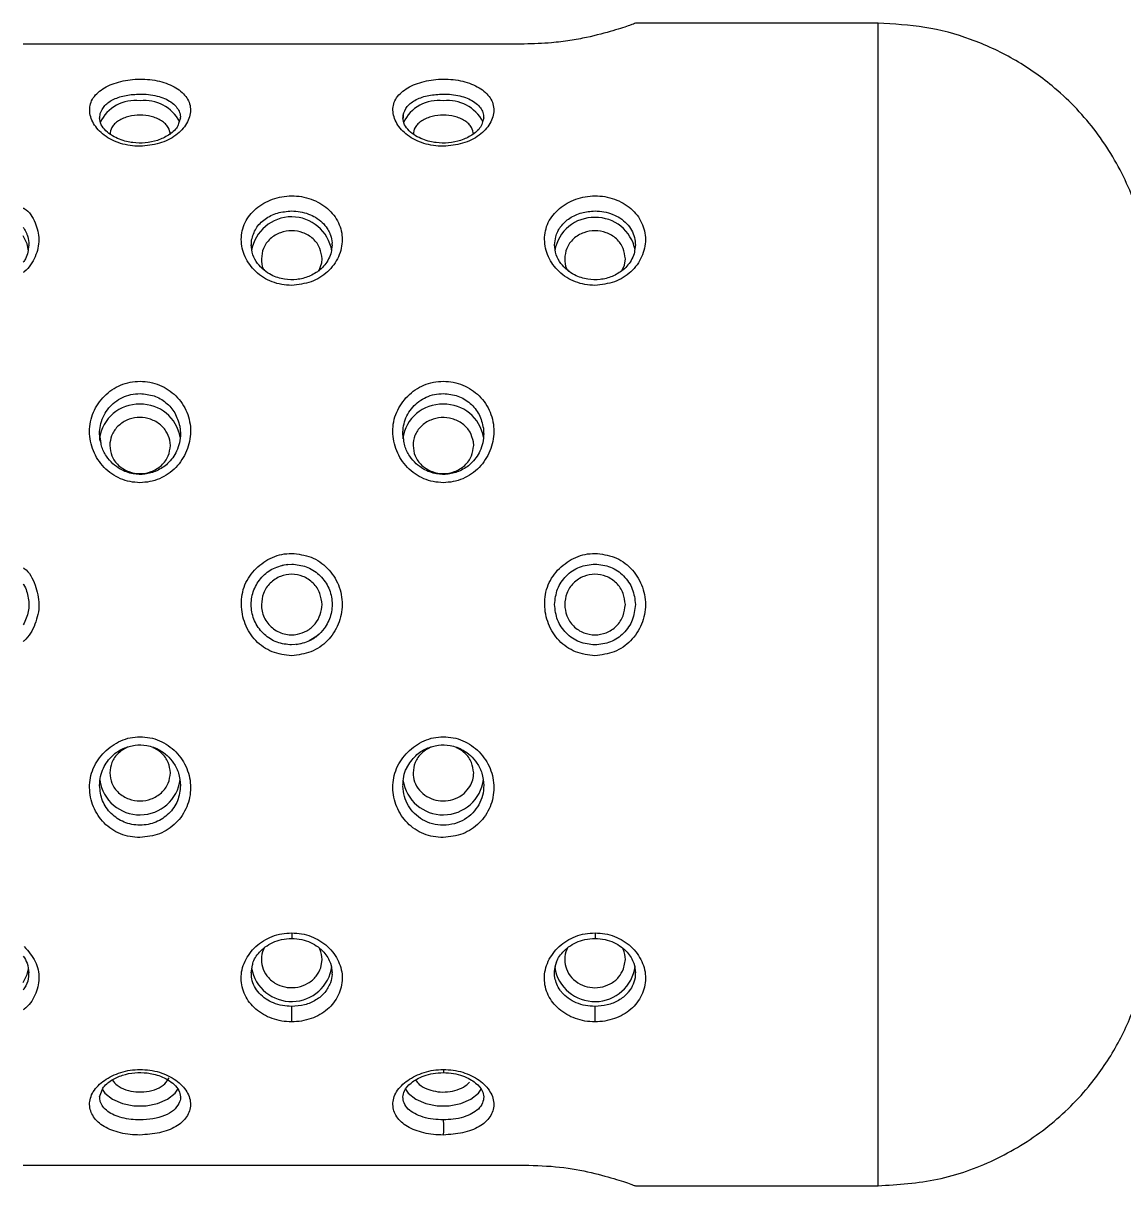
# Model space of a CAD drawing. Header units: centimetres. Extents: x 470464 to 524273, y 49611 to 59074.
# Drawn here: x 509771.47 to 509782.35, y 50212.72 to 50224.22 of the extents above; entities that cross this region are included whole.
import ezdxf

# ---------------------------------------------------------------- set-up
doc = ezdxf.new("R2010")
doc.units = ezdxf.units.CM
doc.header["$MEASUREMENT"] = 0
doc.layers.add('vinç', color=7, linetype='Continuous')

# ---------------------------------------------------------------- blocks, each defined once
blk = doc.blocks.new('TDTRSEUTHSEJTDD')
at = {"color": 2, "linetype": 'Continuous', "lineweight": 25}
for p, q in [((432075.929, 69388.124), (432073.529, 69388.124)), ((432072.429, 69387.918), (432067.474, 69387.918)), ((432068.23, 69387.184), (432068.234, 69387.23)), ((432071.231, 69387.183), (432071.231, 69387.214)), ((432071.231, 69387.214), (432071.231, 69387.187)), ((432069.029, 69387.187), (432069.013, 69387.143)), ((432072.029, 69387.187), (432072.015, 69387.149)), ((432069.73, 69385.925), (432069.732, 69385.98)), ((432072.729, 69385.932), (432072.74, 69386.012)), ((432067.529, 69385.932), (432067.523, 69385.89)), ((432070.529, 69385.932), (432070.523, 69385.888)), ((432073.529, 69385.932), (432073.521, 69385.873)), ((432070.396, 69385.673), (432070.426, 69385.755)), ((432070.426, 69385.755), (432070.429, 69385.794)), ((432073.394, 69385.675), (432073.42, 69385.73)), ((432073.42, 69385.73), (432073.429, 69385.794)), ((432069.022, 69384.139), (432069.028, 69384.064)), ((432072.025, 69384.118), (432072.027, 69384.062)), ((432068.24, 69383.994), (432068.229, 69384.065)), ((432068.929, 69383.947), (432068.923, 69383.998)), ((432071.238, 69384.005), (432071.229, 69384.065)), ((432071.929, 69383.947), (432071.926, 69383.983)), ((432070.054, 69382.767), (432070.129, 69382.774)), ((432070.528, 69382.397), (432070.529, 69382.374)), ((432070.203, 69381.981), (432070.128, 69381.974)), ((432070.242, 69381.99), (432070.173, 69381.976)), ((432070.416, 69378.781), (432070.429, 69378.861)), ((432072.729, 69378.729), (432072.743, 69378.815)), ((432073.411, 69378.769), (432073.429, 69378.861)), ((432069.729, 69378.729), (432069.742, 69378.807)), ((432068.229, 69377.504), (432068.248, 69377.554)), ((432067.474, 69376.829), (432072.429, 69376.829)), ((432073.529, 69376.624), (432075.929, 69376.624))]:
    blk.add_line(p, q, dxfattribs=at)
at = {"color": 2, "linetype": 'Continuous', "lineweight": 25, "flags": 128}
for points in [[(432067.526, 69385.874), (432067.511, 69385.942), (432067.474, 69386.02)], [(432070.03, 69382.761), (432070.039, 69382.764), (432070.091, 69382.772)], [(432070.398, 69382.078), (432070.378, 69382.061), (432070.301, 69382.013)], [(432067.474, 69378.635), (432067.511, 69378.713), (432067.525, 69378.771)], [(432068.253, 69377.58), (432068.282, 69377.539), (432068.356, 69377.479), (432068.455, 69377.436), (432068.569, 69377.413), (432068.688, 69377.413), (432068.802, 69377.436), (432068.901, 69377.479), (432068.975, 69377.539), (432069.004, 69377.579)], [(432071.253, 69377.579), (432071.282, 69377.539), (432071.356, 69377.479), (432071.455, 69377.436), (432071.569, 69377.413), (432071.688, 69377.413), (432071.802, 69377.436), (432071.901, 69377.479), (432071.975, 69377.539), (432072.003, 69377.578)]]:
    blk.add_lwpolyline(points, dxfattribs=at)
at = {"color": 2, "linetype": 'Continuous', "lineweight": 25}
for centre, radius, start, end in [((432068.575, 69386.986), 0.374, 81.7712, 155.8384), ((432068.673, 69386.965), 0.394, 28.0175, 96.478), ((432071.575, 69386.986), 0.374, 81.7712, 155.8384), ((432071.673, 69386.965), 0.394, 28.0175, 96.478), ((432070.128, 69385.806), 0.403, 9.4704, 170.2375), ((432073.115, 69385.814), 0.388, 87.9681, 170.8425), ((432073.14, 69385.811), 0.391, 10.4186, 91.7131), ((432068.614, 69383.967), 0.388, 87.9126, 172.7943), ((432068.64, 69383.964), 0.391, 9.4125, 91.7386), ((432071.614, 69383.967), 0.388, 87.9126, 172.7943), ((432071.64, 69383.964), 0.391, 9.4125, 91.7386), ((432068.628, 69380.696), 0.403, 188.7174, 352.2645), ((432071.628, 69380.696), 0.403, 188.7174, 352.2645), ((432070.128, 69378.849), 0.403, 190.282, 352.2147), ((432073.128, 69378.849), 0.403, 189.4054, 352.2424)]:
    blk.add_arc(centre, radius, start, end, dxfattribs=at)
for points, knots in [([(432073.529, 69388.124), (432073.517, 69388.119), (432073.494, 69388.111), (432073.318, 69388.051), (432073.099, 69387.992), (432072.881, 69387.952), (432072.676, 69387.925), (432072.52, 69387.921), (432072.429, 69387.918)], [0, 0, 0, 0, 0.20519, 0.410086, 0.622668, 0.731248, 0.843221, 1, 1, 1, 1]), ([(432075.929, 69376.624), (432075.929, 69376.628), (432075.929, 69376.637), (432075.929, 69376.714), (432075.929, 69376.84), (432075.929, 69377.023), (432075.929, 69377.263), (432075.929, 69377.559), (432075.929, 69377.909), (432075.929, 69378.354), (432075.929, 69378.904), (432075.929, 69379.56), (432075.929, 69380.253), (432075.929, 69380.964), (432075.929, 69381.672), (432075.929, 69382.374), (432075.929, 69383.075), (432075.929, 69383.784), (432075.929, 69384.495), (432075.929, 69385.188), (432075.929, 69385.843), (432075.929, 69386.393), (432075.929, 69386.839), (432075.929, 69387.188), (432075.929, 69387.484), (432075.929, 69387.724), (432075.929, 69387.908), (432075.929, 69388.034), (432075.929, 69388.11), (432075.929, 69388.119), (432075.929, 69388.124)], [0, 0, 0, 0, 0.023882, 0.048754, 0.074753, 0.102007, 0.130607, 0.160594, 0.19194, 0.224542, 0.269635, 0.316046, 0.363045, 0.409853, 0.455721, 0.5, 0.544279, 0.590147, 0.636955, 0.683954, 0.730365, 0.775458, 0.80806, 0.839406, 0.869393, 0.897993, 0.925247, 0.951246, 0.976118, 1, 1, 1, 1]), ([(432078.629, 69385.424), (432078.616, 69385.622), (432078.591, 69386.017), (432078.39, 69386.583), (432078.08, 69387.092), (432077.693, 69387.49), (432077.273, 69387.781), (432076.848, 69387.976), (432076.395, 69388.1), (432076.084, 69388.116), (432075.929, 69388.124)], [0, 0, 0, 0, 0.139952, 0.279905, 0.419857, 0.55981, 0.669857, 0.779905, 0.889952, 1, 1, 1, 1]), ([(432068.628, 69386.907), (432068.595, 69386.908), (432068.53, 69386.911), (432068.435, 69386.934), (432068.348, 69386.968), (432068.248, 69387.03), (432068.158, 69387.131), (432068.125, 69387.242), (432068.135, 69387.328), (432068.173, 69387.408), (432068.268, 69387.491), (432068.406, 69387.544), (432068.531, 69387.568), (432068.596, 69387.571), (432068.629, 69387.572)], [0, 0, 0, 0, 0.062037, 0.124245, 0.187168, 0.249158, 0.374384, 0.500426, 0.564231, 0.6266, 0.751791, 0.876468, 0.938382, 1, 1, 1, 1]), ([(432068.629, 69387.572), (432068.661, 69387.571), (432068.727, 69387.569), (432068.853, 69387.546), (432068.993, 69387.492), (432069.102, 69387.39), (432069.142, 69387.264), (432069.101, 69387.13), (432069.01, 69387.03), (432068.909, 69386.968), (432068.792, 69386.922), (432068.694, 69386.913), (432068.628, 69386.907)], [0, 0, 0, 0, 0.062081, 0.124391, 0.248864, 0.374431, 0.500488, 0.626504, 0.751886, 0.813624, 0.876239, 1, 1, 1, 1]), ([(432071.628, 69386.907), (432071.595, 69386.908), (432071.53, 69386.911), (432071.435, 69386.934), (432071.348, 69386.968), (432071.248, 69387.03), (432071.158, 69387.131), (432071.125, 69387.242), (432071.135, 69387.328), (432071.173, 69387.408), (432071.268, 69387.491), (432071.406, 69387.544), (432071.531, 69387.568), (432071.596, 69387.571), (432071.629, 69387.572)], [0, 0, 0, 0, 0.062037, 0.124245, 0.187168, 0.249158, 0.374384, 0.500426, 0.564231, 0.6266, 0.751791, 0.876468, 0.938382, 1, 1, 1, 1]), ([(432071.629, 69387.572), (432071.661, 69387.571), (432071.727, 69387.569), (432071.853, 69387.546), (432071.993, 69387.492), (432072.102, 69387.39), (432072.142, 69387.264), (432072.101, 69387.13), (432072.01, 69387.03), (432071.909, 69386.968), (432071.792, 69386.922), (432071.694, 69386.913), (432071.628, 69386.907)], [0, 0, 0, 0, 0.062081, 0.124391, 0.248864, 0.374431, 0.500488, 0.626504, 0.751886, 0.813624, 0.876239, 1, 1, 1, 1]), ([(432068.234, 69387.23), (432068.247, 69387.258), (432068.272, 69387.315), (432068.366, 69387.376), (432068.488, 69387.416), (432068.582, 69387.421), (432068.629, 69387.424)], [0, 0, 0, 0, 0.2498681, 0.5001327, 0.7503748, 1, 1, 1, 1]), ([(432068.629, 69387.424), (432068.656, 69387.423), (432068.714, 69387.421), (432068.798, 69387.406), (432068.874, 69387.381), (432068.938, 69387.346), (432068.987, 69387.303), (432069.017, 69387.253), (432069.03, 69387.214), (432069.027, 69387.19), (432069.027, 69387.185)], [0, 0, 0, 0, 0.132641, 0.276068, 0.414483, 0.552389, 0.698096, 0.828429, 0.966123, 1, 1, 1, 1]), ([(432071.231, 69387.214), (432071.241, 69387.244), (432071.262, 69387.305), (432071.356, 69387.372), (432071.482, 69387.416), (432071.58, 69387.421), (432071.629, 69387.424)], [0, 0, 0, 0, 0.249791, 0.500017, 0.750322, 1, 1, 1, 1]), ([(432071.629, 69387.424), (432071.655, 69387.423), (432071.711, 69387.421), (432071.792, 69387.407), (432071.866, 69387.384), (432071.93, 69387.351), (432071.979, 69387.312), (432072.012, 69387.265), (432072.028, 69387.222), (432072.027, 69387.194), (432072.026, 69387.184)], [0, 0, 0, 0, 0.127791, 0.265142, 0.397985, 0.530477, 0.671624, 0.795549, 0.928896, 1, 1, 1, 1]), ([(432068.929, 69387.023), (432068.924, 69387.047), (432068.918, 69387.084), (432068.881, 69387.129), (432068.842, 69387.16), (432068.794, 69387.185), (432068.724, 69387.208), (432068.629, 69387.22), (432068.533, 69387.208), (432068.463, 69387.185), (432068.415, 69387.16), (432068.376, 69387.129), (432068.339, 69387.084), (432068.333, 69387.047), (432068.329, 69387.023)], [0, 0, 0, 0, 0.119721, 0.184832, 0.25, 0.315111, 0.380279, 0.5, 0.619721, 0.684832, 0.75, 0.815111, 0.880279, 1, 1, 1, 1]), ([(432071.929, 69387.023), (432071.924, 69387.047), (432071.918, 69387.084), (432071.881, 69387.129), (432071.842, 69387.16), (432071.794, 69387.185), (432071.724, 69387.208), (432071.629, 69387.22), (432071.533, 69387.208), (432071.463, 69387.185), (432071.415, 69387.16), (432071.376, 69387.129), (432071.339, 69387.084), (432071.333, 69387.047), (432071.329, 69387.023)], [0, 0, 0, 0, 0.119721, 0.184832, 0.25, 0.315111, 0.380279, 0.5, 0.619721, 0.684832, 0.75, 0.815111, 0.880279, 1, 1, 1, 1]), ([(432069.013, 69387.143), (432069.009, 69387.128), (432069.003, 69387.099), (432068.96, 69387.054), (432068.9, 69387.007), (432068.805, 69386.962), (432068.682, 69386.937), (432068.576, 69386.938), (432068.491, 69386.954), (432068.421, 69386.976), (432068.349, 69387.012), (432068.286, 69387.061), (432068.238, 69387.123), (432068.232, 69387.165), (432068.229, 69387.187)], [0, 0, 0, 0, 0.080754, 0.149495, 0.212179, 0.320891, 0.42369, 0.522311, 0.575533, 0.639774, 0.714803, 0.800129, 0.895324, 1, 1, 1, 1]), ([(432072.015, 69387.149), (432072.011, 69387.132), (432072.004, 69387.101), (432071.96, 69387.054), (432071.9, 69387.007), (432071.805, 69386.962), (432071.682, 69386.937), (432071.576, 69386.938), (432071.491, 69386.954), (432071.421, 69386.976), (432071.349, 69387.012), (432071.286, 69387.061), (432071.238, 69387.123), (432071.232, 69387.165), (432071.229, 69387.187)], [0, 0, 0, 0, 0.090068, 0.158112, 0.220162, 0.327772, 0.429529, 0.527151, 0.579834, 0.643424, 0.717693, 0.802154, 0.896384, 1, 1, 1, 1]), ([(432070.128, 69385.53), (432070.095, 69385.532), (432070.029, 69385.536), (432069.934, 69385.564), (432069.847, 69385.606), (432069.746, 69385.684), (432069.657, 69385.812), (432069.618, 69385.985), (432069.654, 69386.157), (432069.768, 69386.298), (432069.906, 69386.376), (432070.03, 69386.412), (432070.096, 69386.415), (432070.129, 69386.417)], [0, 0, 0, 0, 0.062336, 0.124857, 0.187737, 0.250259, 0.375146, 0.50086, 0.626207, 0.751473, 0.876184, 0.938185, 1, 1, 1, 1]), ([(432070.129, 69386.417), (432070.161, 69386.416), (432070.227, 69386.412), (432070.354, 69386.378), (432070.493, 69386.299), (432070.602, 69386.155), (432070.642, 69385.985), (432070.602, 69385.81), (432070.511, 69385.683), (432070.41, 69385.607), (432070.293, 69385.549), (432070.194, 69385.538), (432070.128, 69385.53)], [0, 0, 0, 0, 0.062308, 0.124802, 0.24945, 0.374842, 0.500521, 0.626115, 0.7512, 0.81307, 0.875903, 1, 1, 1, 1]), ([(432073.128, 69385.53), (432073.095, 69385.532), (432073.029, 69385.536), (432072.934, 69385.564), (432072.847, 69385.606), (432072.746, 69385.684), (432072.657, 69385.812), (432072.618, 69385.985), (432072.654, 69386.157), (432072.768, 69386.298), (432072.906, 69386.376), (432073.03, 69386.412), (432073.096, 69386.415), (432073.129, 69386.417)], [0, 0, 0, 0, 0.062336, 0.124857, 0.187737, 0.250259, 0.375146, 0.50086, 0.626207, 0.751473, 0.876184, 0.938185, 1, 1, 1, 1]), ([(432073.129, 69386.417), (432073.161, 69386.416), (432073.227, 69386.412), (432073.354, 69386.378), (432073.493, 69386.299), (432073.602, 69386.155), (432073.642, 69385.985), (432073.602, 69385.81), (432073.511, 69385.683), (432073.41, 69385.607), (432073.293, 69385.549), (432073.194, 69385.538), (432073.128, 69385.53)], [0, 0, 0, 0, 0.062308, 0.124802, 0.24945, 0.374842, 0.500521, 0.626115, 0.7512, 0.81307, 0.875903, 1, 1, 1, 1]), ([(432067.474, 69386.296), (432067.477, 69386.295), (432067.534, 69386.262), (432067.598, 69386.152), (432067.643, 69385.985), (432067.6, 69385.812), (432067.531, 69385.701), (432067.477, 69385.661), (432067.474, 69385.658)], [0, 0, 0, 0, 0.013653, 0.256302, 0.499502, 0.742541, 0.984593, 1, 1, 1, 1]), ([(432069.732, 69385.98), (432069.744, 69386.019), (432069.767, 69386.098), (432069.86, 69386.191), (432069.984, 69386.254), (432070.081, 69386.263), (432070.129, 69386.267)], [0, 0, 0, 0, 0.2505111, 0.5014594, 0.7515602, 1, 1, 1, 1]), ([(432070.129, 69386.267), (432070.157, 69386.265), (432070.214, 69386.262), (432070.295, 69386.24), (432070.369, 69386.204), (432070.433, 69386.156), (432070.478, 69386.101), (432070.5, 69386.06), (432070.509, 69386.038), (432070.511, 69386.031), (432070.521, 69386.004), (432070.53, 69385.971), (432070.527, 69385.938), (432070.527, 69385.931)], [0, 0, 0, 0, 0.133046, 0.271507, 0.3973, 0.543429, 0.679673, 0.775306, 0.802597, 0.811102, 0.816179, 0.96112, 1, 1, 1, 1]), ([(432072.74, 69386.012), (432072.746, 69386.03), (432072.756, 69386.061), (432072.776, 69386.093), (432072.787, 69386.108), (432072.813, 69386.144), (432072.875, 69386.2), (432072.994, 69386.256), (432073.084, 69386.263), (432073.129, 69386.267)], [0, 0, 0, 0, 0.1255672, 0.2157749, 0.240447, 0.2476694, 0.5020039, 0.751763, 1, 1, 1, 1]), ([(432073.129, 69386.267), (432073.158, 69386.265), (432073.219, 69386.262), (432073.303, 69386.237), (432073.381, 69386.197), (432073.445, 69386.144), (432073.493, 69386.078), (432073.524, 69386.006), (432073.526, 69385.955), (432073.528, 69385.93)], [0, 0, 0, 0, 0.139867, 0.286224, 0.417056, 0.572878, 0.716583, 0.860201, 1, 1, 1, 1]), ([(432067.474, 69386.102), (432067.475, 69386.1), (432067.489, 69386.084), (432067.499, 69386.061), (432067.509, 69386.039), (432067.511, 69386.033), (432067.511, 69386.031), (432067.511, 69386.031), (432067.52, 69386.006), (432067.529, 69385.973), (432067.527, 69385.939), (432067.527, 69385.93)], [0, 0, 0, 0, 0.040707, 0.336724, 0.412532, 0.432352, 0.437741, 0.439305, 0.440116, 0.865536, 1, 1, 1, 1]), ([(432070.429, 69385.794), (432070.424, 69385.829), (432070.418, 69385.883), (432070.381, 69385.948), (432070.342, 69385.992), (432070.294, 69386.028), (432070.224, 69386.061), (432070.129, 69386.078), (432070.033, 69386.061), (432069.963, 69386.028), (432069.915, 69385.992), (432069.876, 69385.948), (432069.839, 69385.883), (432069.833, 69385.829), (432069.829, 69385.794)], [0, 0, 0, 0, 0.119721, 0.184832, 0.25, 0.315111, 0.380279, 0.5, 0.619721, 0.684832, 0.75, 0.815111, 0.880279, 1, 1, 1, 1]), ([(432073.429, 69385.794), (432073.424, 69385.829), (432073.418, 69385.883), (432073.381, 69385.948), (432073.342, 69385.992), (432073.294, 69386.028), (432073.224, 69386.061), (432073.129, 69386.078), (432073.033, 69386.061), (432072.963, 69386.028), (432072.915, 69385.992), (432072.876, 69385.948), (432072.839, 69385.883), (432072.833, 69385.829), (432072.829, 69385.794)], [0, 0, 0, 0, 0.119721, 0.184832, 0.25, 0.315111, 0.380279, 0.5, 0.619721, 0.684832, 0.75, 0.815111, 0.880279, 1, 1, 1, 1]), ([(432067.523, 69385.89), (432067.522, 69385.88), (432067.519, 69385.848), (432067.503, 69385.803), (432067.481, 69385.771), (432067.474, 69385.761)], [0, 0, 0, 0, 0.232923, 0.751008, 1, 1, 1, 1]), ([(432070.523, 69385.888), (432070.522, 69385.879), (432070.519, 69385.847), (432070.497, 69385.793), (432070.459, 69385.734), (432070.397, 69385.671), (432070.303, 69385.615), (432070.181, 69385.584), (432070.051, 69385.587), (432069.938, 69385.623), (432069.85, 69385.681), (432069.786, 69385.749), (432069.738, 69385.836), (432069.732, 69385.899), (432069.729, 69385.932)], [0, 0, 0, 0, 0.030938, 0.103883, 0.170906, 0.231516, 0.337506, 0.437925, 0.534125, 0.647844, 0.720936, 0.804043, 0.89704, 1, 1, 1, 1]), ([(432073.521, 69385.873), (432073.521, 69385.869), (432073.518, 69385.842), (432073.497, 69385.793), (432073.459, 69385.734), (432073.397, 69385.671), (432073.303, 69385.615), (432073.181, 69385.584), (432073.051, 69385.587), (432072.938, 69385.623), (432072.85, 69385.681), (432072.786, 69385.749), (432072.738, 69385.836), (432072.732, 69385.899), (432072.729, 69385.932)], [0, 0, 0, 0, 0.015269, 0.089393, 0.1575, 0.21909, 0.326794, 0.428837, 0.526592, 0.64215, 0.716424, 0.800875, 0.895375, 1, 1, 1, 1]), ([(432069.829, 69385.794), (432069.83, 69385.76), (432069.831, 69385.718), (432069.856, 69385.684), (432069.86, 69385.678)], [0, 0, 0, 0, 0.824587, 1, 1, 1, 1]), ([(432072.829, 69385.794), (432072.83, 69385.761), (432072.833, 69385.715), (432072.86, 69385.678), (432072.868, 69385.667)], [0, 0, 0, 0, 0.720367, 1, 1, 1, 1]), ([(432068.628, 69383.579), (432068.595, 69383.581), (432068.529, 69383.585), (432068.434, 69383.616), (432068.347, 69383.664), (432068.246, 69383.75), (432068.156, 69383.891), (432068.122, 69384.053), (432068.135, 69384.183), (432068.174, 69384.307), (432068.267, 69384.443), (432068.404, 69384.537), (432068.53, 69384.577), (432068.596, 69384.58), (432068.629, 69384.582)], [0, 0, 0, 0, 0.062245, 0.124645, 0.187288, 0.25012, 0.375187, 0.500553, 0.563339, 0.62648, 0.751704, 0.87574, 0.937784, 1, 1, 1, 1]), ([(432068.629, 69384.582), (432068.662, 69384.58), (432068.728, 69384.577), (432068.854, 69384.537), (432068.994, 69384.446), (432069.103, 69384.28), (432069.142, 69384.085), (432069.101, 69383.89), (432069.01, 69383.749), (432068.91, 69383.663), (432068.822, 69383.616), (432068.727, 69383.585), (432068.661, 69383.581), (432068.628, 69383.579)], [0, 0, 0, 0, 0.062355, 0.124876, 0.24939, 0.374337, 0.499791, 0.625251, 0.750262, 0.812607, 0.875225, 0.937714, 1, 1, 1, 1]), ([(432071.628, 69383.579), (432071.595, 69383.581), (432071.529, 69383.585), (432071.434, 69383.616), (432071.347, 69383.664), (432071.246, 69383.75), (432071.156, 69383.891), (432071.122, 69384.053), (432071.135, 69384.183), (432071.174, 69384.307), (432071.267, 69384.443), (432071.404, 69384.537), (432071.53, 69384.577), (432071.596, 69384.58), (432071.629, 69384.582)], [0, 0, 0, 0, 0.062245, 0.124645, 0.187288, 0.25012, 0.375187, 0.500553, 0.563339, 0.62648, 0.751704, 0.87574, 0.937784, 1, 1, 1, 1]), ([(432071.629, 69384.582), (432071.662, 69384.58), (432071.728, 69384.577), (432071.854, 69384.537), (432071.994, 69384.446), (432072.103, 69384.28), (432072.142, 69384.085), (432072.101, 69383.89), (432072.01, 69383.749), (432071.91, 69383.663), (432071.822, 69383.616), (432071.727, 69383.585), (432071.661, 69383.581), (432071.628, 69383.579)], [0, 0, 0, 0, 0.062355, 0.124876, 0.24939, 0.374337, 0.499791, 0.625251, 0.750262, 0.812607, 0.875225, 0.937714, 1, 1, 1, 1]), ([(432068.235, 69383.991), (432068.232, 69384.022), (432068.225, 69384.08), (432068.239, 69384.168), (432068.269, 69384.247), (432068.317, 69384.32), (432068.379, 69384.38), (432068.453, 69384.425), (432068.538, 69384.455), (432068.598, 69384.459), (432068.629, 69384.461)], [0, 0, 0, 0, 0.1356156, 0.2506928, 0.3777317, 0.5010167, 0.6224806, 0.7460534, 0.8718552, 1, 1, 1, 1]), ([(432068.629, 69384.461), (432068.676, 69384.456), (432068.769, 69384.447), (432068.889, 69384.376), (432068.982, 69384.272), (432069.008, 69384.184), (432069.022, 69384.139)], [0, 0, 0, 0, 0.253383, 0.499595, 0.745329, 1, 1, 1, 1]), ([(432071.232, 69384.013), (432071.23, 69384.043), (432071.226, 69384.099), (432071.243, 69384.183), (432071.275, 69384.259), (432071.324, 69384.328), (432071.386, 69384.385), (432071.459, 69384.427), (432071.541, 69384.456), (432071.599, 69384.459), (432071.629, 69384.461)], [0, 0, 0, 0, 0.13364, 0.250638, 0.377333, 0.501035, 0.622546, 0.746137, 0.87192, 1, 1, 1, 1]), ([(432071.629, 69384.461), (432071.678, 69384.456), (432071.774, 69384.446), (432071.899, 69384.368), (432071.992, 69384.257), (432072.014, 69384.164), (432072.025, 69384.118)], [0, 0, 0, 0, 0.253505, 0.499545, 0.749632, 1, 1, 1, 1]), ([(432068.923, 69383.998), (432068.913, 69384.03), (432068.892, 69384.095), (432068.813, 69384.173), (432068.711, 69384.22), (432068.6, 69384.229), (432068.493, 69384.201), (432068.402, 69384.138), (432068.34, 69384.048), (432068.332, 69383.98), (432068.329, 69383.947)], [0, 0, 0, 0, 0.120636, 0.25, 0.379364, 0.5, 0.620636, 0.75, 0.879364, 1, 1, 1, 1]), ([(432071.926, 69383.983), (432071.917, 69384.016), (432071.9, 69384.084), (432071.823, 69384.166), (432071.721, 69384.217), (432071.608, 69384.229), (432071.498, 69384.204), (432071.404, 69384.141), (432071.34, 69384.05), (432071.332, 69383.98), (432071.329, 69383.947)], [0, 0, 0, 0, 0.120468, 0.25, 0.379532, 0.5, 0.620468, 0.75, 0.879532, 1, 1, 1, 1]), ([(432069.029, 69384.065), (432069.027, 69384.035), (432069.023, 69383.976), (432068.986, 69383.871), (432068.914, 69383.768), (432068.799, 69383.692), (432068.68, 69383.658), (432068.553, 69383.661), (432068.443, 69383.702), (432068.355, 69383.767), (432068.291, 69383.844), (432068.248, 69383.924), (432068.242, 69383.977), (432068.24, 69383.994)], [0, 0, 0, 0, 0.081086, 0.155916, 0.285324, 0.39189, 0.492018, 0.587792, 0.70188, 0.775875, 0.860542, 0.956023, 1, 1, 1, 1]), ([(432072.029, 69384.065), (432072.027, 69384.035), (432072.023, 69383.976), (432071.986, 69383.871), (432071.914, 69383.768), (432071.799, 69383.692), (432071.68, 69383.658), (432071.553, 69383.661), (432071.443, 69383.702), (432071.355, 69383.767), (432071.291, 69383.844), (432071.247, 69383.927), (432071.24, 69383.984), (432071.238, 69384.005)], [0, 0, 0, 0, 0.080366, 0.154531, 0.2827887, 0.388408, 0.4876465, 0.5825697, 0.6956439, 0.7689814, 0.8528966, 0.9475298, 1, 1, 1, 1]), ([(432068.329, 69383.947), (432068.333, 69383.912), (432068.339, 69383.858), (432068.376, 69383.793), (432068.415, 69383.749), (432068.463, 69383.713), (432068.533, 69383.68), (432068.629, 69383.663), (432068.724, 69383.68), (432068.794, 69383.713), (432068.842, 69383.749), (432068.881, 69383.793), (432068.918, 69383.858), (432068.924, 69383.912), (432068.929, 69383.947)], [0, 0, 0, 0, 0.119721, 0.184832, 0.25, 0.315111, 0.380279, 0.5, 0.619721, 0.684832, 0.75, 0.815111, 0.880279, 1, 1, 1, 1]), ([(432071.329, 69383.947), (432071.333, 69383.912), (432071.339, 69383.858), (432071.376, 69383.793), (432071.415, 69383.749), (432071.463, 69383.713), (432071.533, 69383.68), (432071.629, 69383.663), (432071.724, 69383.68), (432071.794, 69383.713), (432071.842, 69383.749), (432071.881, 69383.793), (432071.918, 69383.858), (432071.924, 69383.912), (432071.929, 69383.947)], [0, 0, 0, 0, 0.119721, 0.184832, 0.25, 0.315111, 0.380279, 0.5, 0.619721, 0.684832, 0.75, 0.815111, 0.880279, 1, 1, 1, 1]), ([(432070.128, 69381.867), (432070.062, 69381.875), (432069.964, 69381.886), (432069.848, 69381.951), (432069.747, 69382.035), (432069.658, 69382.178), (432069.626, 69382.342), (432069.636, 69382.474), (432069.663, 69382.569), (432069.711, 69382.657), (432069.795, 69382.757), (432069.906, 69382.832), (432070.031, 69382.874), (432070.096, 69382.878), (432070.129, 69382.88)], [0, 0, 0, 0, 0.124366, 0.187028, 0.24967, 0.374609, 0.500276, 0.563056, 0.625694, 0.68833, 0.750979, 0.875734, 0.93798, 1, 1, 1, 1]), ([(432070.129, 69382.88), (432070.194, 69382.872), (432070.325, 69382.857), (432070.492, 69382.74), (432070.602, 69382.572), (432070.642, 69382.373), (432070.601, 69382.176), (432070.509, 69382.034), (432070.408, 69381.95), (432070.292, 69381.888), (432070.193, 69381.875), (432070.128, 69381.867)], [0, 0, 0, 0, 0.124471, 0.249182, 0.37431, 0.499869, 0.625385, 0.750696, 0.812851, 0.875574, 1, 1, 1, 1]), ([(432073.128, 69381.867), (432073.062, 69381.875), (432072.964, 69381.886), (432072.848, 69381.951), (432072.747, 69382.035), (432072.658, 69382.178), (432072.626, 69382.342), (432072.636, 69382.474), (432072.663, 69382.569), (432072.711, 69382.657), (432072.795, 69382.757), (432072.906, 69382.832), (432073.031, 69382.874), (432073.096, 69382.878), (432073.129, 69382.88)], [0, 0, 0, 0, 0.124366, 0.187028, 0.24967, 0.374609, 0.500276, 0.563056, 0.625694, 0.68833, 0.750979, 0.875734, 0.93798, 1, 1, 1, 1]), ([(432073.129, 69382.88), (432073.194, 69382.872), (432073.325, 69382.857), (432073.492, 69382.74), (432073.602, 69382.572), (432073.642, 69382.373), (432073.601, 69382.176), (432073.509, 69382.034), (432073.408, 69381.95), (432073.292, 69381.888), (432073.193, 69381.875), (432073.128, 69381.867)], [0, 0, 0, 0, 0.124471, 0.249182, 0.37431, 0.499869, 0.625385, 0.750696, 0.812851, 0.875574, 1, 1, 1, 1]), ([(432067.474, 69382.737), (432067.477, 69382.735), (432067.534, 69382.697), (432067.598, 69382.567), (432067.644, 69382.374), (432067.599, 69382.177), (432067.53, 69382.055), (432067.476, 69382.011), (432067.474, 69382.009)], [0, 0, 0, 0, 0.013114, 0.256135, 0.499992, 0.743765, 0.987139, 1, 1, 1, 1]), ([(432070.128, 69381.974), (432070.079, 69381.979), (432069.98, 69381.99), (432069.853, 69382.072), (432069.762, 69382.191), (432069.721, 69382.336), (432069.735, 69382.486), (432069.802, 69382.619), (432069.912, 69382.724), (432070.006, 69382.752), (432070.054, 69382.767)], [0, 0, 0, 0, 0.1251, 0.250236, 0.375339, 0.500287, 0.62518, 0.750221, 0.875306, 1, 1, 1, 1]), ([(432070.129, 69382.774), (432070.178, 69382.768), (432070.276, 69382.758), (432070.404, 69382.675), (432070.495, 69382.557), (432070.536, 69382.412), (432070.522, 69382.264), (432070.464, 69382.144), (432070.398, 69382.076), (432070.356, 69382.044), (432070.301, 69382.009), (432070.249, 69381.994), (432070.203, 69381.981)], [0, 0, 0, 0, 0.1250459, 0.2501104, 0.3750583, 0.4997911, 0.6237432, 0.7466992, 0.8330566, 0.8630107, 0.8804617, 1, 1, 1, 1]), ([(432072.729, 69382.374), (432072.735, 69382.426), (432072.747, 69382.531), (432072.839, 69382.663), (432072.971, 69382.756), (432073.076, 69382.768), (432073.129, 69382.774)], [0, 0, 0, 0, 0.249924, 0.500298, 0.750632, 1, 1, 1, 1]), ([(432073.129, 69382.774), (432073.181, 69382.768), (432073.286, 69382.756), (432073.418, 69382.663), (432073.51, 69382.531), (432073.523, 69382.426), (432073.529, 69382.374)], [0, 0, 0, 0, 0.250165, 0.500396, 0.750376, 1, 1, 1, 1]), ([(432070.429, 69382.374), (432070.424, 69382.411), (432070.418, 69382.47), (432070.381, 69382.54), (432070.342, 69382.587), (432070.294, 69382.626), (432070.224, 69382.662), (432070.129, 69382.681), (432070.033, 69382.662), (432069.963, 69382.626), (432069.915, 69382.587), (432069.876, 69382.54), (432069.839, 69382.47), (432069.833, 69382.411), (432069.829, 69382.374)], [0, 0, 0, 0, 0.119721, 0.184832, 0.25, 0.315111, 0.380279, 0.5, 0.619721, 0.684832, 0.75, 0.815111, 0.880279, 1, 1, 1, 1]), ([(432073.429, 69382.374), (432073.424, 69382.411), (432073.418, 69382.47), (432073.381, 69382.54), (432073.342, 69382.587), (432073.294, 69382.626), (432073.224, 69382.662), (432073.129, 69382.681), (432073.033, 69382.662), (432072.963, 69382.626), (432072.915, 69382.587), (432072.876, 69382.54), (432072.839, 69382.47), (432072.833, 69382.411), (432072.829, 69382.374)], [0, 0, 0, 0, 0.119721, 0.184832, 0.25, 0.315111, 0.380279, 0.5, 0.619721, 0.684832, 0.75, 0.815111, 0.880279, 1, 1, 1, 1]), ([(432067.474, 69382.575), (432067.475, 69382.574), (432067.502, 69382.533), (432067.529, 69382.441), (432067.532, 69382.3), (432067.494, 69382.216), (432067.474, 69382.172)], [0, 0, 0, 0, 0.015531, 0.348545, 0.66228, 1, 1, 1, 1]), ([(432069.829, 69382.374), (432069.83, 69382.352), (432069.833, 69382.308), (432069.855, 69382.245), (432069.89, 69382.188), (432069.936, 69382.141), (432069.991, 69382.104), (432070.053, 69382.081), (432070.119, 69382.071), (432070.163, 69382.076), (432070.185, 69382.079)], [0, 0, 0, 0, 0.1234772, 0.25, 0.3765228, 0.5, 0.6234772, 0.75, 0.8765228, 1, 1, 1, 1]), ([(432070.185, 69382.079), (432070.217, 69382.089), (432070.284, 69382.108), (432070.364, 69382.179), (432070.418, 69382.271), (432070.425, 69382.34), (432070.429, 69382.374)], [0, 0, 0, 0, 0.24238, 0.5, 0.75762, 1, 1, 1, 1]), ([(432073.128, 69381.974), (432073.076, 69381.98), (432072.971, 69381.992), (432072.839, 69382.085), (432072.747, 69382.217), (432072.735, 69382.321), (432072.729, 69382.374)], [0, 0, 0, 0, 0.25011, 0.5003015, 0.7503221, 1, 1, 1, 1]), ([(432072.829, 69382.374), (432072.833, 69382.336), (432072.839, 69382.278), (432072.876, 69382.208), (432072.915, 69382.16), (432072.963, 69382.121), (432073.033, 69382.085), (432073.129, 69382.066), (432073.224, 69382.085), (432073.294, 69382.121), (432073.342, 69382.16), (432073.381, 69382.208), (432073.418, 69382.278), (432073.424, 69382.336), (432073.429, 69382.374)], [0, 0, 0, 0, 0.119721, 0.184832, 0.25, 0.315111, 0.380279, 0.5, 0.619721, 0.684832, 0.75, 0.815111, 0.880279, 1, 1, 1, 1]), ([(432073.529, 69382.374), (432073.522, 69382.321), (432073.51, 69382.216), (432073.418, 69382.084), (432073.286, 69381.992), (432073.181, 69381.98), (432073.128, 69381.974)], [0, 0, 0, 0, 0.249715, 0.499776, 0.749925, 1, 1, 1, 1]), ([(432068.628, 69380.068), (432068.595, 69380.07), (432068.529, 69380.074), (432068.434, 69380.103), (432068.347, 69380.148), (432068.246, 69380.231), (432068.157, 69380.37), (432068.124, 69380.531), (432068.135, 69380.66), (432068.173, 69380.785), (432068.268, 69380.922), (432068.406, 69381.017), (432068.53, 69381.06), (432068.596, 69381.064), (432068.629, 69381.066)], [0, 0, 0, 0, 0.062352, 0.124825, 0.187858, 0.250179, 0.374959, 0.5004, 0.564024, 0.626361, 0.751556, 0.876192, 0.938167, 1, 1, 1, 1]), ([(432068.629, 69381.066), (432068.661, 69381.064), (432068.728, 69381.06), (432068.854, 69381.019), (432068.993, 69380.924), (432069.102, 69380.756), (432069.142, 69380.562), (432069.102, 69380.369), (432069.011, 69380.231), (432068.91, 69380.149), (432068.793, 69380.088), (432068.694, 69380.076), (432068.628, 69380.068)], [0, 0, 0, 0, 0.06241, 0.124976, 0.249603, 0.374746, 0.500197, 0.62579, 0.750869, 0.812734, 0.875476, 1, 1, 1, 1]), ([(432071.628, 69380.068), (432071.595, 69380.07), (432071.529, 69380.074), (432071.434, 69380.103), (432071.347, 69380.148), (432071.246, 69380.231), (432071.157, 69380.37), (432071.124, 69380.531), (432071.135, 69380.66), (432071.173, 69380.785), (432071.268, 69380.922), (432071.406, 69381.017), (432071.53, 69381.06), (432071.596, 69381.064), (432071.629, 69381.066)], [0, 0, 0, 0, 0.062352, 0.124825, 0.187858, 0.250179, 0.374959, 0.5004, 0.564024, 0.626361, 0.751556, 0.876192, 0.938167, 1, 1, 1, 1]), ([(432071.629, 69381.066), (432071.661, 69381.064), (432071.728, 69381.06), (432071.854, 69381.019), (432071.993, 69380.924), (432072.102, 69380.756), (432072.142, 69380.562), (432072.102, 69380.369), (432072.011, 69380.231), (432071.91, 69380.149), (432071.793, 69380.088), (432071.694, 69380.076), (432071.628, 69380.068)], [0, 0, 0, 0, 0.06241, 0.124976, 0.249603, 0.374746, 0.500197, 0.62579, 0.750869, 0.812734, 0.875476, 1, 1, 1, 1]), ([(432068.229, 69380.583), (432068.23, 69380.614), (432068.234, 69380.672), (432068.271, 69380.776), (432068.343, 69380.878), (432068.458, 69380.954), (432068.577, 69380.988), (432068.704, 69380.985), (432068.814, 69380.945), (432068.902, 69380.88), (432068.967, 69380.803), (432069.018, 69380.702), (432069.025, 69380.624), (432069.029, 69380.584)], [0, 0, 0, 0, 0.076333, 0.146767, 0.268628, 0.369014, 0.463302, 0.553569, 0.661079, 0.730794, 0.81056, 0.900394, 1, 1, 1, 1]), ([(432068.511, 69380.963), (432068.495, 69380.956), (432068.46, 69380.941), (432068.415, 69380.906), (432068.376, 69380.862), (432068.339, 69380.797), (432068.333, 69380.743), (432068.329, 69380.708)], [0, 0, 0, 0, 0.153216, 0.328307, 0.503244, 0.678336, 1, 1, 1, 1]), ([(432068.929, 69380.708), (432068.924, 69380.743), (432068.918, 69380.797), (432068.881, 69380.862), (432068.842, 69380.905), (432068.801, 69380.938), (432068.771, 69380.951), (432068.76, 69380.956)], [0, 0, 0, 0, 0.337332, 0.52079, 0.704409, 0.887868, 1, 1, 1, 1]), ([(432071.269, 69380.759), (432071.295, 69380.801), (432071.342, 69380.88), (432071.458, 69380.954), (432071.577, 69380.988), (432071.704, 69380.985), (432071.814, 69380.945), (432071.902, 69380.88), (432071.967, 69380.803), (432072.018, 69380.702), (432072.025, 69380.624), (432072.029, 69380.584)], [0, 0, 0, 0, 0.1390614, 0.257232, 0.3682232, 0.474482, 0.6010375, 0.6831024, 0.7770002, 0.8827482, 1, 1, 1, 1]), ([(432071.511, 69380.963), (432071.495, 69380.956), (432071.46, 69380.941), (432071.415, 69380.906), (432071.376, 69380.862), (432071.339, 69380.797), (432071.333, 69380.743), (432071.329, 69380.708)], [0, 0, 0, 0, 0.153216, 0.328307, 0.503244, 0.678336, 1, 1, 1, 1]), ([(432071.929, 69380.708), (432071.924, 69380.743), (432071.918, 69380.797), (432071.881, 69380.862), (432071.842, 69380.905), (432071.801, 69380.938), (432071.771, 69380.951), (432071.76, 69380.956)], [0, 0, 0, 0, 0.3373318, 0.5207902, 0.7044094, 0.8878679, 1, 1, 1, 1]), ([(432068.329, 69380.708), (432068.333, 69380.673), (432068.339, 69380.62), (432068.376, 69380.555), (432068.415, 69380.511), (432068.463, 69380.475), (432068.533, 69380.442), (432068.629, 69380.424), (432068.724, 69380.442), (432068.794, 69380.475), (432068.842, 69380.511), (432068.881, 69380.555), (432068.918, 69380.62), (432068.924, 69380.673), (432068.929, 69380.708)], [0, 0, 0, 0, 0.119721, 0.184832, 0.25, 0.315111, 0.380279, 0.5, 0.619721, 0.684832, 0.75, 0.815111, 0.880279, 1, 1, 1, 1]), ([(432071.229, 69380.583), (432071.231, 69380.613), (432071.236, 69380.671), (432071.25, 69380.733), (432071.268, 69380.758), (432071.269, 69380.759)], [0, 0, 0, 0, 0.507217, 0.975238, 1, 1, 1, 1]), ([(432071.329, 69380.708), (432071.332, 69380.679), (432071.338, 69380.618), (432071.387, 69380.535), (432071.462, 69380.472), (432071.553, 69380.435), (432071.652, 69380.427), (432071.75, 69380.449), (432071.837, 69380.5), (432071.874, 69380.551), (432071.892, 69380.575)], [0, 0, 0, 0, 0.121532, 0.25, 0.378468, 0.5, 0.621532, 0.75, 0.878468, 1, 1, 1, 1]), ([(432068.628, 69380.19), (432068.601, 69380.192), (432068.547, 69380.195), (432068.447, 69380.227), (432068.337, 69380.299), (432068.246, 69380.429), (432068.234, 69380.532), (432068.229, 69380.584)], [0, 0, 0, 0, 0.129725, 0.256481, 0.500215, 0.750033, 1, 1, 1, 1]), ([(432069.029, 69380.584), (432069.023, 69380.532), (432069.011, 69380.429), (432068.92, 69380.299), (432068.81, 69380.227), (432068.709, 69380.195), (432068.656, 69380.192), (432068.628, 69380.19)], [0, 0, 0, 0, 0.250152, 0.500112, 0.743699, 0.870368, 1, 1, 1, 1]), ([(432071.628, 69380.19), (432071.592, 69380.193), (432071.521, 69380.199), (432071.422, 69380.241), (432071.341, 69380.303), (432071.28, 69380.382), (432071.238, 69380.475), (432071.232, 69380.543), (432071.229, 69380.578)], [0, 0, 0, 0, 0.17339, 0.342122, 0.506365, 0.666306, 0.82695, 1, 1, 1, 1]), ([(432072.028, 69380.586), (432072.026, 69380.551), (432072.023, 69380.484), (432071.993, 69380.423), (432071.979, 69380.393)], [0, 0, 0, 0, 0.513608, 1, 1, 1, 1]), ([(432071.979, 69380.393), (432071.961, 69380.365), (432071.923, 69380.308), (432071.839, 69380.244), (432071.739, 69380.199), (432071.666, 69380.193), (432071.628, 69380.19)], [0, 0, 0, 0, 0.240042, 0.48653, 0.739758, 1, 1, 1, 1]), ([(432075.929, 69376.624), (432076.126, 69376.636), (432076.522, 69376.662), (432077.087, 69376.863), (432077.597, 69377.173), (432077.995, 69377.559), (432078.286, 69377.979), (432078.481, 69378.405), (432078.605, 69378.857), (432078.621, 69379.168), (432078.629, 69379.324)], [0, 0, 0, 0, 0.139952, 0.279905, 0.419857, 0.55981, 0.669857, 0.779905, 0.889952, 1, 1, 1, 1]), ([(432070.128, 69378.245), (432070.095, 69378.247), (432070.029, 69378.25), (432069.934, 69378.276), (432069.847, 69378.316), (432069.746, 69378.387), (432069.656, 69378.506), (432069.615, 69378.674), (432069.655, 69378.848), (432069.748, 69378.973), (432069.849, 69379.05), (432069.935, 69379.093), (432070.03, 69379.12), (432070.096, 69379.124), (432070.129, 69379.125)], [0, 0, 0, 0, 0.06212, 0.124559, 0.187214, 0.249916, 0.375211, 0.500938, 0.626312, 0.751476, 0.81389, 0.875965, 0.938039, 1, 1, 1, 1]), ([(432069.742, 69378.807), (432069.743, 69378.813), (432069.749, 69378.857), (432069.795, 69378.923), (432069.867, 69378.99), (432069.941, 69379.033), (432070.03, 69379.065), (432070.095, 69379.069), (432070.129, 69379.071)], [0, 0, 0, 0, 0.044894, 0.323164, 0.477505, 0.64238, 0.816275, 1, 1, 1, 1]), ([(432070.129, 69379.125), (432070.162, 69379.124), (432070.228, 69379.12), (432070.354, 69379.084), (432070.494, 69378.998), (432070.603, 69378.847), (432070.642, 69378.674), (432070.601, 69378.505), (432070.51, 69378.386), (432070.409, 69378.315), (432070.322, 69378.276), (432070.227, 69378.25), (432070.161, 69378.247), (432070.128, 69378.245)], [0, 0, 0, 0, 0.062237, 0.124652, 0.249024, 0.37394, 0.49958, 0.625176, 0.750394, 0.813047, 0.875613, 0.937925, 1, 1, 1, 1]), ([(432070.129, 69379.125), (432070.129, 69379.115), (432070.129, 69379.093), (432070.129, 69379.075), (432070.129, 69379.067), (432070.129, 69379.07), (432070.129, 69379.071)], [0, 0, 0, 0, 0.314904, 0.629805, 0.944707, 1, 1, 1, 1]), ([(432070.129, 69379.071), (432070.162, 69379.069), (432070.227, 69379.064), (432070.316, 69379.033), (432070.39, 69378.989), (432070.463, 69378.922), (432070.519, 69378.83), (432070.526, 69378.761), (432070.529, 69378.729)], [0, 0, 0, 0, 0.154389, 0.300096, 0.438001, 0.566902, 0.79916, 1, 1, 1, 1]), ([(432073.128, 69378.245), (432073.095, 69378.247), (432073.029, 69378.25), (432072.934, 69378.276), (432072.847, 69378.316), (432072.746, 69378.387), (432072.656, 69378.506), (432072.615, 69378.674), (432072.655, 69378.848), (432072.748, 69378.973), (432072.849, 69379.05), (432072.935, 69379.093), (432073.03, 69379.12), (432073.096, 69379.124), (432073.129, 69379.125)], [0, 0, 0, 0, 0.06212, 0.124559, 0.187214, 0.249916, 0.375211, 0.500938, 0.626312, 0.751476, 0.81389, 0.875965, 0.938039, 1, 1, 1, 1]), ([(432072.743, 69378.815), (432072.744, 69378.818), (432072.75, 69378.859), (432072.795, 69378.923), (432072.867, 69378.99), (432072.941, 69379.033), (432073.03, 69379.065), (432073.095, 69379.069), (432073.129, 69379.071)], [0, 0, 0, 0, 0.026232, 0.309938, 0.467296, 0.635393, 0.812685, 1, 1, 1, 1]), ([(432073.129, 69379.125), (432073.162, 69379.124), (432073.228, 69379.12), (432073.354, 69379.084), (432073.494, 69378.998), (432073.603, 69378.847), (432073.642, 69378.674), (432073.601, 69378.505), (432073.51, 69378.386), (432073.409, 69378.315), (432073.322, 69378.276), (432073.227, 69378.25), (432073.161, 69378.247), (432073.128, 69378.245)], [0, 0, 0, 0, 0.062237, 0.124652, 0.249024, 0.37394, 0.49958, 0.625176, 0.750394, 0.813047, 0.875613, 0.937925, 1, 1, 1, 1]), ([(432073.129, 69379.125), (432073.129, 69379.115), (432073.129, 69379.093), (432073.129, 69379.075), (432073.129, 69379.067), (432073.129, 69379.071), (432073.129, 69379.071)], [0, 0, 0, 0, 0.3139, 0.627797, 0.941695, 1, 1, 1, 1]), ([(432073.129, 69379.071), (432073.162, 69379.069), (432073.227, 69379.064), (432073.316, 69379.033), (432073.39, 69378.989), (432073.463, 69378.922), (432073.519, 69378.83), (432073.526, 69378.761), (432073.529, 69378.729)], [0, 0, 0, 0, 0.154389, 0.300097, 0.438002, 0.566903, 0.799161, 1, 1, 1, 1]), ([(432067.484, 69378.99), (432067.525, 69378.943), (432067.606, 69378.849), (432067.642, 69378.673), (432067.599, 69378.507), (432067.53, 69378.403), (432067.477, 69378.366), (432067.474, 69378.364)], [0, 0, 0, 0, 0.24536, 0.492445, 0.739442, 0.985698, 1, 1, 1, 1]), ([(432069.859, 69378.979), (432069.855, 69378.973), (432069.834, 69378.938), (432069.831, 69378.896), (432069.829, 69378.861)], [0, 0, 0, 0, 0.148814, 1, 1, 1, 1]), ([(432070.429, 69378.861), (432070.426, 69378.896), (432070.423, 69378.937), (432070.402, 69378.973), (432070.399, 69378.978)], [0, 0, 0, 0, 0.860869, 1, 1, 1, 1]), ([(432072.859, 69378.979), (432072.855, 69378.973), (432072.834, 69378.938), (432072.831, 69378.896), (432072.829, 69378.861)], [0, 0, 0, 0, 0.147288, 1, 1, 1, 1]), ([(432073.429, 69378.861), (432073.426, 69378.896), (432073.423, 69378.937), (432073.402, 69378.973), (432073.399, 69378.978)], [0, 0, 0, 0, 0.860861, 1, 1, 1, 1]), ([(432067.474, 69378.895), (432067.488, 69378.872), (432067.521, 69378.819), (432067.526, 69378.761), (432067.529, 69378.729)], [0, 0, 0, 0, 0.425102, 1, 1, 1, 1]), ([(432069.829, 69378.861), (432069.832, 69378.829), (432069.839, 69378.763), (432069.897, 69378.675), (432069.982, 69378.612), (432070.084, 69378.581), (432070.192, 69378.584), (432070.293, 69378.622), (432070.376, 69378.691), (432070.403, 69378.752), (432070.416, 69378.781)], [0, 0, 0, 0, 0.120942, 0.25, 0.379058, 0.5, 0.620942, 0.75, 0.879058, 1, 1, 1, 1]), ([(432073.128, 69378.398), (432073.097, 69378.399), (432073.032, 69378.403), (432072.942, 69378.431), (432072.862, 69378.476), (432072.812, 69378.522), (432072.761, 69378.587), (432072.729, 69378.665), (432072.726, 69378.764), (432072.743, 69378.817), (432072.751, 69378.843)], [0, 0, 0, 0, 0.1215572, 0.2493617, 0.3748111, 0.5001298, 0.5430205, 0.7501515, 0.8804564, 1, 1, 1, 1]), ([(432072.829, 69378.861), (432072.832, 69378.829), (432072.839, 69378.765), (432072.895, 69378.678), (432072.977, 69378.614), (432073.077, 69378.582), (432073.183, 69378.582), (432073.283, 69378.617), (432073.367, 69378.681), (432073.397, 69378.74), (432073.411, 69378.769)], [0, 0, 0, 0, 0.121084, 0.25, 0.378916, 0.5, 0.621084, 0.75, 0.878916, 1, 1, 1, 1]), ([(432067.524, 69378.74), (432067.526, 69378.724), (432067.53, 69378.677), (432067.509, 69378.615), (432067.483, 69378.574), (432067.474, 69378.56)], [0, 0, 0, 0, 0.2469726, 0.7400316, 1, 1, 1, 1]), ([(432070.128, 69378.398), (432070.098, 69378.399), (432070.035, 69378.403), (432069.949, 69378.429), (432069.87, 69378.47), (432069.805, 69378.526), (432069.758, 69378.595), (432069.731, 69378.665), (432069.731, 69378.713), (432069.731, 69378.735)], [0, 0, 0, 0, 0.142425, 0.291781, 0.425325, 0.585138, 0.732031, 0.878707, 1, 1, 1, 1]), ([(432070.527, 69378.735), (432070.527, 69378.728), (432070.531, 69378.693), (432070.52, 69378.66), (432070.512, 69378.632)], [0, 0, 0, 0, 0.187244, 1, 1, 1, 1]), ([(432073.526, 69378.737), (432073.527, 69378.725), (432073.53, 69378.684), (432073.516, 69378.645), (432073.506, 69378.617)], [0, 0, 0, 0, 0.2786407, 1, 1, 1, 1]), ([(432070.512, 69378.632), (432070.496, 69378.599), (432070.464, 69378.533), (432070.373, 69378.458), (432070.258, 69378.407), (432070.171, 69378.401), (432070.128, 69378.398)], [0, 0, 0, 0, 0.250708, 0.501221, 0.750896, 1, 1, 1, 1]), ([(432073.506, 69378.617), (432073.495, 69378.594), (432073.48, 69378.566), (432073.458, 69378.539), (432073.428, 69378.504), (432073.366, 69378.454), (432073.253, 69378.407), (432073.17, 69378.401), (432073.128, 69378.398)], [0, 0, 0, 0, 0.176899, 0.226954, 0.242347, 0.501495, 0.750976, 1, 1, 1, 1]), ([(432070.128, 69378.398), (432070.128, 69378.394), (432070.128, 69378.387), (432070.128, 69378.372), (432070.128, 69378.353), (432070.128, 69378.332), (432070.128, 69378.309), (432070.128, 69378.287), (432070.128, 69378.265), (432070.128, 69378.252), (432070.128, 69378.245)], [0, 0, 0, 0, 0.1250013, 0.2499984, 0.3750009, 0.5, 0.6249991, 0.7500016, 0.8749987, 1, 1, 1, 1]), ([(432073.128, 69378.398), (432073.128, 69378.394), (432073.128, 69378.387), (432073.128, 69378.372), (432073.128, 69378.353), (432073.128, 69378.332), (432073.128, 69378.309), (432073.128, 69378.287), (432073.128, 69378.265), (432073.128, 69378.252), (432073.128, 69378.245)], [0, 0, 0, 0, 0.125001, 0.249998, 0.375001, 0.5, 0.624999, 0.750002, 0.874999, 1, 1, 1, 1]), ([(432068.628, 69377.126), (432068.595, 69377.127), (432068.53, 69377.129), (432068.435, 69377.146), (432068.348, 69377.172), (432068.247, 69377.22), (432068.158, 69377.303), (432068.124, 69377.405), (432068.135, 69377.491), (432068.173, 69377.576), (432068.268, 69377.672), (432068.406, 69377.739), (432068.531, 69377.77), (432068.596, 69377.773), (432068.629, 69377.774)], [0, 0, 0, 0, 0.061988, 0.124169, 0.186703, 0.249458, 0.374851, 0.500914, 0.564763, 0.627231, 0.752256, 0.876605, 0.938421, 1, 1, 1, 1]), ([(432068.248, 69377.554), (432068.251, 69377.566), (432068.257, 69377.59), (432068.296, 69377.631), (432068.356, 69377.677), (432068.452, 69377.721), (432068.575, 69377.746), (432068.681, 69377.744), (432068.766, 69377.729), (432068.837, 69377.707), (432068.908, 69377.672), (432068.972, 69377.624), (432069.019, 69377.565), (432069.025, 69377.525), (432069.029, 69377.504)], [0, 0, 0, 0, 0.0651917, 0.1350742, 0.1988378, 0.3094854, 0.4140902, 0.5143601, 0.5686018, 0.6338301, 0.7103014, 0.7969877, 0.8936345, 1, 1, 1, 1]), ([(432068.354, 69377.671), (432068.368, 69377.652), (432068.399, 69377.612), (432068.485, 69377.57), (432068.588, 69377.549), (432068.696, 69377.552), (432068.798, 69377.58), (432068.879, 69377.629), (432068.905, 69377.673), (432068.918, 69377.693)], [0, 0, 0, 0, 0.129973, 0.279762, 0.419982, 0.560203, 0.709991, 0.859779, 1, 1, 1, 1]), ([(432068.629, 69377.774), (432068.661, 69377.773), (432068.727, 69377.77), (432068.853, 69377.741), (432068.993, 69377.673), (432069.102, 69377.556), (432069.142, 69377.425), (432069.101, 69377.302), (432069.01, 69377.219), (432068.909, 69377.172), (432068.792, 69377.137), (432068.694, 69377.131), (432068.628, 69377.126)], [0, 0, 0, 0, 0.062069, 0.124346, 0.24864, 0.37385, 0.499883, 0.626072, 0.751643, 0.813844, 0.876059, 1, 1, 1, 1]), ([(432071.628, 69377.126), (432071.595, 69377.127), (432071.53, 69377.129), (432071.435, 69377.146), (432071.348, 69377.172), (432071.247, 69377.22), (432071.158, 69377.303), (432071.124, 69377.405), (432071.135, 69377.491), (432071.173, 69377.576), (432071.268, 69377.672), (432071.406, 69377.739), (432071.531, 69377.77), (432071.596, 69377.773), (432071.629, 69377.774)], [0, 0, 0, 0, 0.061988, 0.124169, 0.186703, 0.249458, 0.374851, 0.500914, 0.564763, 0.627231, 0.752256, 0.876605, 0.938421, 1, 1, 1, 1]), ([(432071.229, 69377.504), (432071.231, 69377.523), (432071.237, 69377.565), (432071.292, 69377.631), (432071.365, 69377.681), (432071.439, 69377.714), (432071.528, 69377.739), (432071.595, 69377.742), (432071.629, 69377.744)], [0, 0, 0, 0, 0.198568, 0.430142, 0.560011, 0.697977, 0.844941, 1, 1, 1, 1]), ([(432071.354, 69377.671), (432071.365, 69377.656), (432071.39, 69377.621), (432071.46, 69377.581), (432071.55, 69377.555), (432071.648, 69377.548), (432071.745, 69377.563), (432071.832, 69377.597), (432071.87, 69377.631), (432071.888, 69377.648)], [0, 0, 0, 0, 0.117156, 0.268311, 0.411438, 0.554564, 0.705719, 0.856874, 1, 1, 1, 1]), ([(432071.629, 69377.774), (432071.661, 69377.773), (432071.727, 69377.77), (432071.853, 69377.741), (432071.993, 69377.673), (432072.102, 69377.556), (432072.142, 69377.425), (432072.101, 69377.302), (432072.01, 69377.219), (432071.909, 69377.172), (432071.792, 69377.137), (432071.694, 69377.131), (432071.628, 69377.126)], [0, 0, 0, 0, 0.062069, 0.124346, 0.24864, 0.37385, 0.499883, 0.626072, 0.751643, 0.813844, 0.876059, 1, 1, 1, 1]), ([(432071.629, 69377.774), (432071.629, 69377.77), (432071.629, 69377.76), (432071.629, 69377.751), (432071.629, 69377.744), (432071.629, 69377.744), (432071.629, 69377.744)], [0, 0, 0, 0, 0.25324, 0.506475, 0.759717, 1, 1, 1, 1]), ([(432071.629, 69377.744), (432071.663, 69377.742), (432071.729, 69377.739), (432071.819, 69377.714), (432071.892, 69377.681), (432071.965, 69377.631), (432072.02, 69377.565), (432072.026, 69377.524), (432072.029, 69377.504)], [0, 0, 0, 0, 0.155749, 0.302415, 0.440852, 0.56999, 0.801463, 1, 1, 1, 1]), ([(432068.628, 69377.276), (432068.599, 69377.276), (432068.537, 69377.278), (432068.45, 69377.295), (432068.372, 69377.322), (432068.306, 69377.358), (432068.26, 69377.404), (432068.232, 69377.454), (432068.231, 69377.489), (432068.23, 69377.506)], [0, 0, 0, 0, 0.139982, 0.291212, 0.437006, 0.582658, 0.736157, 0.873745, 1, 1, 1, 1]), ([(432069.014, 69377.439), (432068.999, 69377.415), (432068.968, 69377.366), (432068.875, 69377.315), (432068.759, 69377.282), (432068.672, 69377.278), (432068.628, 69377.276)], [0, 0, 0, 0, 0.249639, 0.499987, 0.750059, 1, 1, 1, 1]), ([(432069.027, 69377.505), (432069.028, 69377.501), (432069.031, 69377.478), (432069.022, 69377.457), (432069.014, 69377.439)], [0, 0, 0, 0, 0.145539, 1, 1, 1, 1]), ([(432071.628, 69377.276), (432071.595, 69377.277), (432071.525, 69377.279), (432071.427, 69377.301), (432071.342, 69377.335), (432071.277, 69377.382), (432071.236, 69377.439), (432071.231, 69377.483), (432071.229, 69377.503)], [0, 0, 0, 0, 0.1581302, 0.3332987, 0.5005327, 0.6671944, 0.8421912, 1, 1, 1, 1]), ([(432072.029, 69377.504), (432072.026, 69377.483), (432072.022, 69377.439), (432071.991, 69377.403), (432071.975, 69377.383)], [0, 0, 0, 0, 0.476856, 1, 1, 1, 1]), ([(432071.975, 69377.383), (432071.955, 69377.367), (432071.916, 69377.335), (432071.829, 69377.301), (432071.732, 69377.279), (432071.661, 69377.277), (432071.628, 69377.276)], [0, 0, 0, 0, 0.250506, 0.50021, 0.762879, 1, 1, 1, 1]), ([(432071.628, 69377.276), (432071.628, 69377.265), (432071.629, 69377.249), (432071.629, 69377.221), (432071.629, 69377.196), (432071.629, 69377.173), (432071.629, 69377.147), (432071.628, 69377.134), (432071.628, 69377.126)], [0, 0, 0, 0, 0.215475, 0.347237, 0.494675, 0.639308, 0.771932, 1, 1, 1, 1]), ([(432072.429, 69376.829), (432072.548, 69376.825), (432072.786, 69376.816), (432073.106, 69376.755), (432073.316, 69376.696), (432073.436, 69376.657), (432073.511, 69376.63), (432073.522, 69376.626), (432073.529, 69376.624)], [0, 0, 0, 0, 0.204933, 0.409543, 0.622452, 0.731002, 0.84295, 1, 1, 1, 1])]:
    blk.add_open_spline(points, degree=3, knots=knots, dxfattribs=at)
blk.add_open_spline([(432071.892, 69380.575), (432071.902, 69380.596), (432071.924, 69380.639), (432071.927, 69380.685), (432071.929, 69380.708)], degree=3, dxfattribs=at)

msp = doc.modelspace()

# ---------------------------------------------------------------- block references
at = {"layer": 'vinç', "color": 2}
msp.add_blockref('TDTRSEUTHSEJTDD', (77703.993, -19163.9), dxfattribs=at)

doc.saveas('drawing.dxf')
